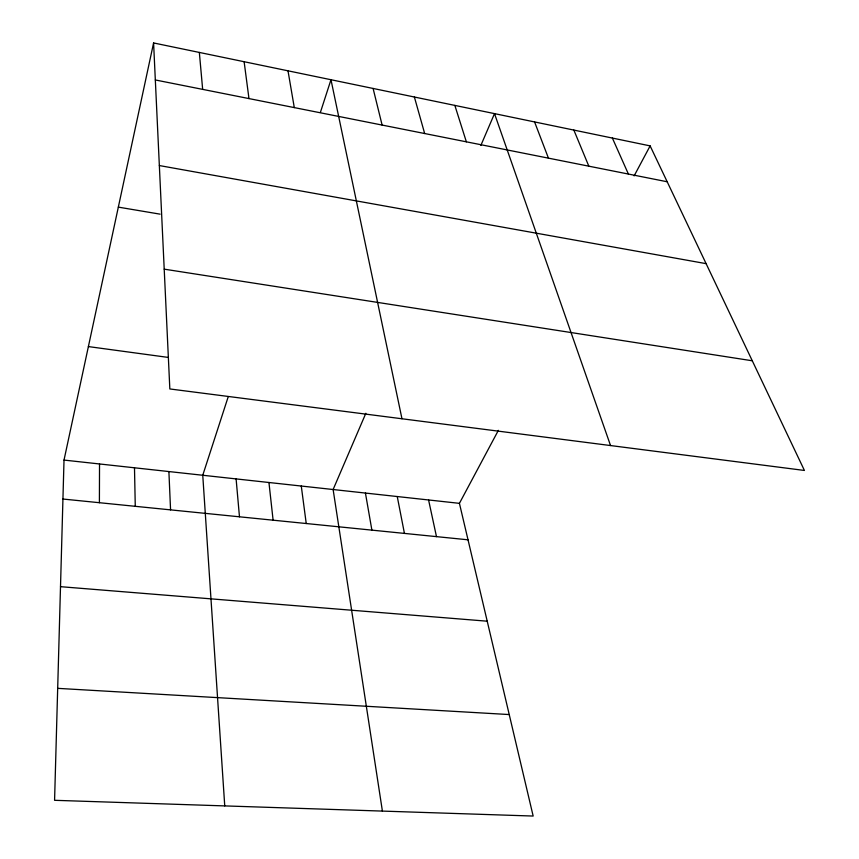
<?xml version="1.0" encoding="UTF-8"?>
<svg xmlns="http://www.w3.org/2000/svg" width="859" height="859" viewBox="0 0 859 859"><rect width="100%" height="100%" fill="white"/><g stroke="black" fill="none" stroke-linecap="round" stroke-linejoin="round"><path stroke-width="1.29" d="M99.397 502.708L99.526 463.967M153.589 42.95L169.835 388.955L804.421 470.453L650.134 145.89L153.589 42.95L64.017 460.08L54.579 800.309L533.16 816.05L459.425 503.342L498.381 430.338M228.172 396.879L202.756 475.252L224.747 805.903M320.375 112.443L330.983 79.726L401.969 418.762M365.848 413.286L333.12 489.523L382.405 811.089M480.857 145.429L494.505 113.624L610.545 445.553M634.125 175.891L650.134 145.89M57.682 688.349L509.226 714.559M60.506 586.676L487.214 621.197M62.932 499.036L468.026 539.806M64.017 460.08L459.425 503.342M88.391 346.585L168.396 357.441M164.209 269.157L752.291 360.78M118.338 207.126L160.118 214.159M159.345 165.551L706.119 263.649M155.329 79.962L667.196 181.764M612.37 138.052L628.401 174.055M573.855 130.074L588.834 166.184M534.577 121.935L548.439 158.142M454.841 105.399L466.362 141.821M414.382 97.013L424.668 133.532M373.096 88.456L382.115 125.07M428.577 499.959L436.479 536.628M397.245 496.534L404.439 533.407M365.429 493.055L371.893 530.132M288.001 70.814L294.293 107.6M301.273 486.033L306.233 523.518M244.128 61.719L248.97 98.581M268.942 482.5L273.108 520.189M199.342 52.431L202.66 89.368M236.107 478.903L239.468 516.807M168.89 471.548L170.565 509.87M134.487 467.79L135.271 506.316"/></g></svg>
